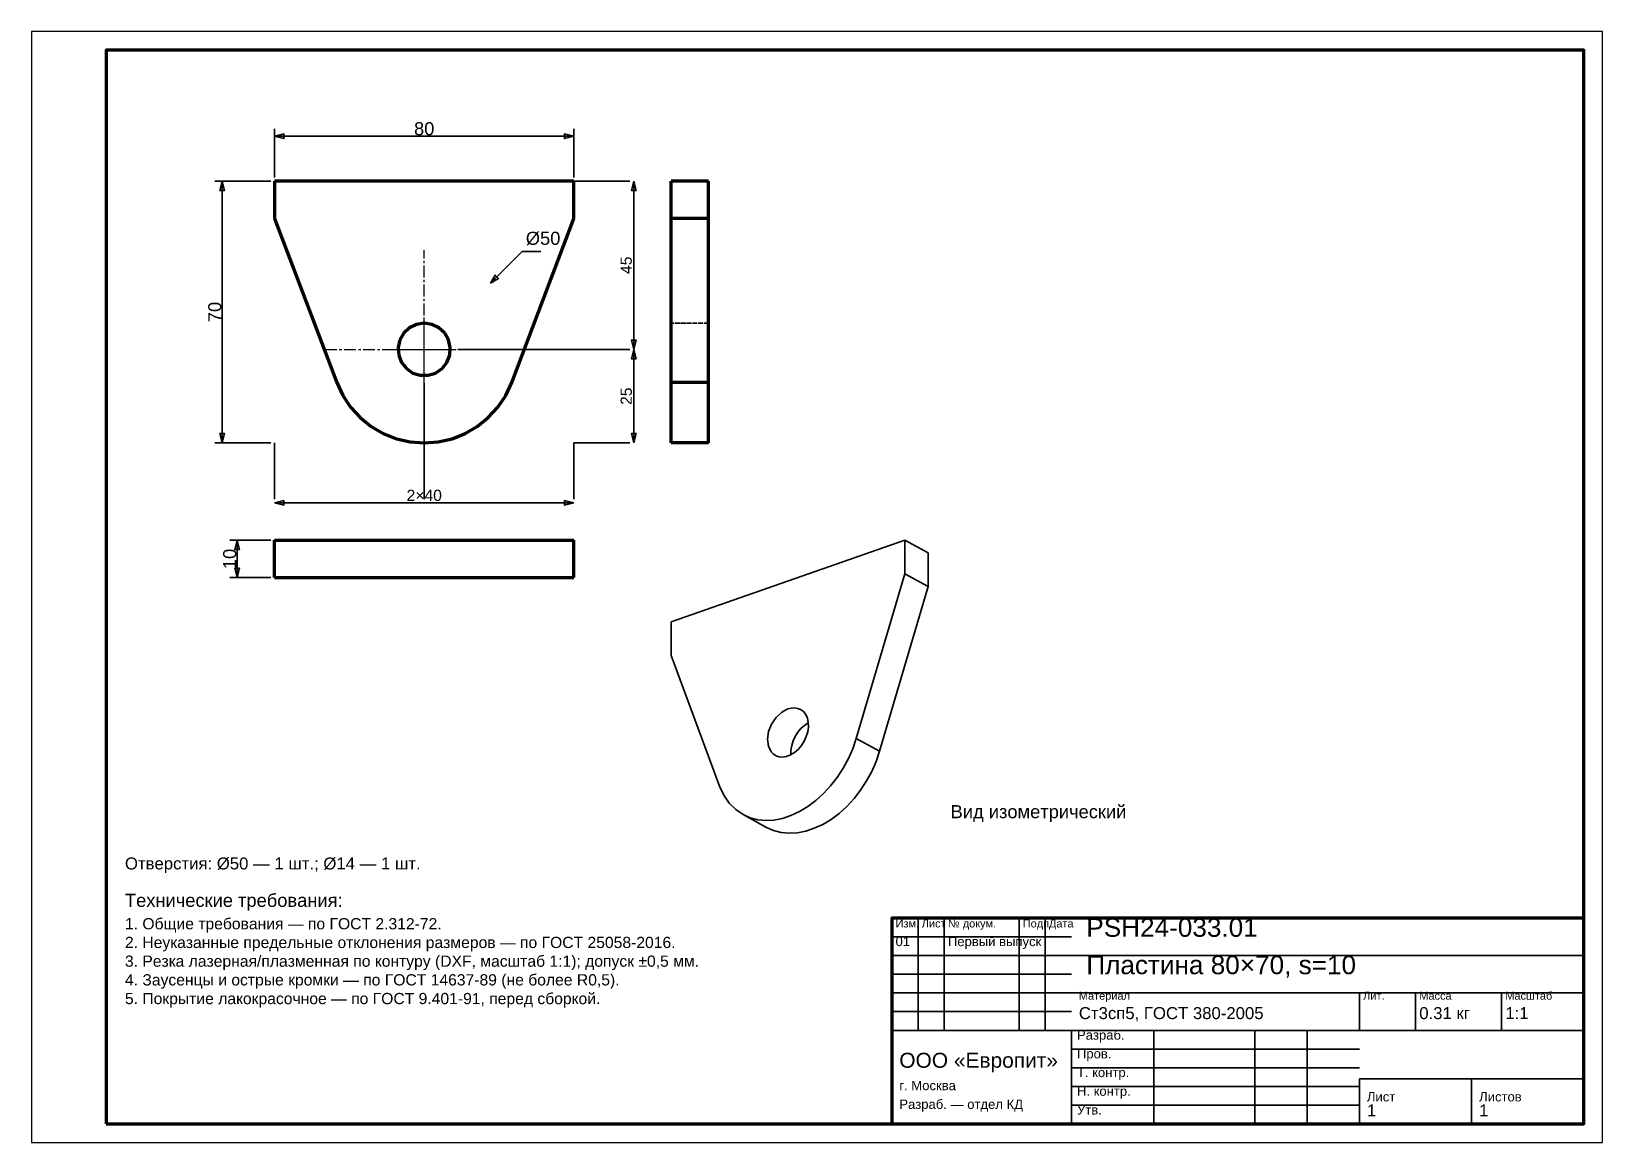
# Model space of a CAD drawing. Header units: millimetres. Extents: x 0 to 420, y 0 to 297.
import ezdxf
from ezdxf.enums import TextEntityAlignment as Align

# ---------------------------------------------------------------- set-up
doc = ezdxf.new("R2010")
doc.units = ezdxf.units.MM
doc.linetypes.add('CENTER', pattern=[5.08, 3.175, -0.635, 0.635, -0.635])
doc.linetypes.add('DASHED', pattern=[1.524, 1.27, -0.254])
doc.styles.add('GOST', font='Arial')

msp = doc.modelspace()

# ---------------------------------------------------------------- linework, layer by layer
at = {"color": 7, "lineweight": 35}
for p, q in [((65, 258), (65, 271)), ((65, 269), (145, 269)), ((145, 258), (145, 271)), ((64, 257), (49, 257)), ((51, 187), (51, 257)), ((145, 257), (160, 257)), ((160, 257), (159, 257)), ((161, 212), (161, 257)), ((122.68, 229.68), (131.16, 238.16)), ((131.16, 238.16), (136.16, 238.16)), ((114, 212), (160, 212)), ((132, 212), (160, 212)), ((160, 212), (159, 212)), ((160, 212), (159, 212)), ((161, 187), (161, 212)), ((105, 203), (105, 172)), ((64, 187), (49, 187)), ((65, 187), (65, 172)), ((105, 185), (105, 172)), ((145, 187), (145, 172)), ((145, 187), (160, 187)), ((160, 187), (159, 187)), ((65, 172), (65, 173)), ((145, 172), (145, 173)), ((65, 171), (145, 171)), ((64, 161), (53, 161)), ((55, 151), (55, 161)), ((64, 151), (53, 151)), ((237, 30), (237, 60)), ((244, 30), (244, 60)), ((264, 30), (264, 60)), ((271, 30), (271, 60)), ((230, 55), (278, 55)), ((230, 50), (278, 50)), ((278, 50), (415, 50)), ((230, 45), (278, 45)), ((230, 40), (278, 40)), ((278, 40), (415, 40)), ((355, 30), (355, 40)), ((370, 30), (370, 40)), ((393, 30), (393, 40)), ((230, 35), (278, 35)), ((230, 30), (278, 30)), ((278, 30), (415, 30)), ((300, 5), (300, 30)), ((327, 5), (327, 30)), ((341, 5), (341, 30)), ((278, 25), (355, 25)), ((278, 20), (355, 20)), ((355, 17), (415, 17)), ((278, 15), (355, 15)), ((278, 10), (355, 10))]:
    msp.add_line(p, q, dxfattribs=at)
at = {"color": 1, "lineweight": 70}
for p, q in [((65, 257), (65, 247)), ((145, 257), (65, 257)), ((145, 247), (145, 257)), ((171, 247), (171, 257)), ((181, 257), (171, 257)), ((181, 247), (181, 257)), ((65, 247), (81.62, 203.14)), ((128.38, 203.14), (145, 247)), ((171, 203.14), (171, 247)), ((181, 247), (171, 247)), ((181, 203.14), (181, 247)), ((102.94, 218.69), (101.06, 217.78)), ((105, 219), (102.94, 218.69)), ((107.06, 218.69), (105, 219)), ((108.94, 217.78), (107.06, 218.69)), ((98.48, 214.56), (98.02, 212.52)), ((99.53, 216.36), (98.48, 214.56)), ((101.06, 217.78), (99.53, 216.36)), ((110.47, 216.36), (108.94, 217.78)), ((111.52, 214.56), (110.47, 216.36)), ((111.98, 212.52), (111.52, 214.56)), ((98.02, 212.52), (98.18, 210.44)), ((98.18, 210.44), (98.94, 208.5)), ((111.06, 208.5), (111.82, 210.44)), ((111.82, 210.44), (111.98, 212.52)), ((98.94, 208.5), (100.24, 206.87)), ((100.24, 206.87), (101.96, 205.69)), ((108.04, 205.69), (109.76, 206.87)), ((109.76, 206.87), (111.06, 208.5)), ((81.62, 203.14), (83.22, 199.72)), ((101.96, 205.69), (103.96, 205.08)), ((103.96, 205.08), (106.04, 205.08)), ((106.04, 205.08), (108.04, 205.69)), ((126.78, 199.72), (128.38, 203.14)), ((171, 201.16), (171, 203.14)), ((181, 203.14), (171, 203.14)), ((181, 201.16), (181, 203.14)), ((83.22, 199.72), (85.32, 196.59)), ((124.68, 196.59), (126.78, 199.72)), ((171, 199.26), (171, 201.16)), ((171, 197.45), (171, 199.26)), ((171, 195.75), (171, 197.45)), ((181, 199.26), (181, 201.16)), ((181, 197.45), (181, 199.26)), ((181, 195.75), (181, 197.45)), ((85.32, 196.59), (87.86, 193.8)), ((87.86, 193.8), (90.8, 191.43)), ((119.2, 191.43), (122.14, 193.8)), ((122.14, 193.8), (124.68, 196.59)), ((171, 194.17), (171, 195.75)), ((171, 192.73), (171, 194.17)), ((181, 194.17), (181, 195.75)), ((181, 192.73), (181, 194.17)), ((90.8, 191.43), (94.05, 189.52)), ((94.05, 189.52), (97.56, 188.13)), ((112.44, 188.13), (115.95, 189.52)), ((115.95, 189.52), (119.2, 191.43)), ((171, 191.43), (171, 192.73)), ((171, 190.28), (171, 191.43)), ((171, 189.29), (171, 190.28)), ((171, 188.48), (171, 189.29)), ((181, 191.43), (181, 192.73)), ((181, 190.28), (181, 191.43)), ((181, 189.29), (181, 190.28)), ((181, 188.48), (181, 189.29)), ((97.56, 188.13), (101.24, 187.28)), ((101.24, 187.28), (105, 187)), ((105, 187), (108.76, 187.28)), ((108.76, 187.28), (112.44, 188.13)), ((171, 187.83), (171, 188.48)), ((171, 187.37), (171, 187.83)), ((171, 187.09), (171, 187.37)), ((171, 187), (171, 187.09)), ((181, 187), (171, 187)), ((181, 187.83), (181, 188.48)), ((181, 187.37), (181, 187.83)), ((181, 187.09), (181, 187.37)), ((181, 187), (181, 187.09)), ((65, 151), (65, 161)), ((65, 161), (145, 161)), ((145, 151), (145, 161)), ((65, 151), (145, 151))]:
    msp.add_line(p, q, dxfattribs=at)
at = {"color": 5, "linetype": 'DASHED', "lineweight": 35}
for p, q in [((65, 257), (65, 247)), ((145, 257), (65, 257)), ((145, 247), (145, 257)), ((171, 257), (171, 247)), ((181, 257), (171, 257)), ((181, 257), (181, 247)), ((65, 247), (81.62, 203.14)), ((128.38, 203.14), (145, 247)), ((181, 247), (171, 247)), ((171, 247), (171, 203.14)), ((181, 247), (181, 203.14)), ((101.06, 217.78), (102.94, 218.69)), ((102.94, 218.69), (105, 219)), ((105, 219), (107.06, 218.69)), ((107.06, 218.69), (108.94, 217.78)), ((181, 219), (171, 219)), ((171, 219), (171, 218.82)), ((171, 218.82), (171, 219)), ((171, 218.82), (171, 218.31)), ((171, 218.31), (171, 218.82)), ((181, 219), (181, 218.82)), ((181, 218.82), (181, 219)), ((181, 218.82), (181, 218.31)), ((181, 218.31), (181, 218.82)), ((98.02, 212.52), (98.48, 214.56)), ((98.48, 214.56), (99.53, 216.36)), ((99.53, 216.36), (101.06, 217.78)), ((108.94, 217.78), (110.47, 216.36)), ((110.47, 216.36), (111.52, 214.56)), ((111.52, 214.56), (111.98, 212.52)), ((171, 218.31), (171, 217.47)), ((171, 217.47), (171, 218.31)), ((171, 217.47), (171, 216.36)), ((171, 216.36), (171, 217.47)), ((171, 216.36), (171, 215.04)), ((171, 215.04), (171, 216.36)), ((171, 215.04), (171, 213.56)), ((171, 213.56), (171, 215.04)), ((181, 218.31), (181, 217.47)), ((181, 217.47), (181, 218.31)), ((181, 217.47), (181, 216.36)), ((181, 216.36), (181, 217.47)), ((181, 216.36), (181, 215.04)), ((181, 215.04), (181, 216.36)), ((181, 215.04), (181, 213.56)), ((181, 213.56), (181, 215.04)), ((98.18, 210.44), (98.02, 212.52)), ((98.94, 208.5), (98.18, 210.44)), ((111.82, 210.44), (111.06, 208.5)), ((111.98, 212.52), (111.82, 210.44)), ((171, 213.56), (171, 212)), ((171, 212), (171, 213.56)), ((171, 212), (171, 210.44)), ((171, 210.44), (171, 212)), ((171, 210.44), (171, 208.96)), ((171, 208.96), (171, 210.44)), ((181, 213.56), (181, 212)), ((181, 212), (181, 213.56)), ((181, 212), (181, 210.44)), ((181, 210.44), (181, 212)), ((181, 210.44), (181, 208.96)), ((181, 208.96), (181, 210.44)), ((100.24, 206.87), (98.94, 208.5)), ((101.96, 205.69), (100.24, 206.87)), ((109.76, 206.87), (108.04, 205.69)), ((111.06, 208.5), (109.76, 206.87)), ((171, 208.96), (171, 207.64)), ((171, 207.64), (171, 208.96)), ((171, 207.64), (171, 206.53)), ((171, 206.53), (171, 207.64)), ((171, 206.53), (171, 205.69)), ((171, 205.69), (171, 206.53)), ((181, 208.96), (181, 207.64)), ((181, 207.64), (181, 208.96)), ((181, 207.64), (181, 206.53)), ((181, 206.53), (181, 207.64)), ((181, 206.53), (181, 205.69)), ((181, 205.69), (181, 206.53)), ((81.62, 203.14), (83.22, 199.72)), ((103.96, 205.08), (101.96, 205.69)), ((106.04, 205.08), (103.96, 205.08)), ((108.04, 205.69), (106.04, 205.08)), ((126.78, 199.72), (128.38, 203.14)), ((171, 205.69), (171, 205.18)), ((171, 205.18), (171, 205.69)), ((171, 205.18), (171, 205)), ((171, 205), (171, 205.18)), ((171, 203.14), (171, 201.16)), ((181, 205.69), (181, 205.18)), ((181, 205.18), (181, 205.69)), ((181, 205.18), (181, 205)), ((181, 205), (181, 205.18)), ((181, 203.14), (181, 201.16)), ((83.22, 199.72), (85.32, 196.59)), ((124.68, 196.59), (126.78, 199.72)), ((171, 201.16), (171, 199.26)), ((171, 199.26), (171, 197.45)), ((171, 197.45), (171, 195.75)), ((181, 201.16), (181, 199.26)), ((181, 199.26), (181, 197.45)), ((181, 197.45), (181, 195.75)), ((85.32, 196.59), (87.86, 193.8)), ((87.86, 193.8), (90.8, 191.43)), ((119.2, 191.43), (122.14, 193.8)), ((122.14, 193.8), (124.68, 196.59)), ((171, 195.75), (171, 194.17)), ((171, 194.17), (171, 192.73)), ((181, 195.75), (181, 194.17)), ((181, 194.17), (181, 192.73)), ((90.8, 191.43), (94.05, 189.52)), ((94.05, 189.52), (97.56, 188.13)), ((112.44, 188.13), (115.95, 189.52)), ((115.95, 189.52), (119.2, 191.43)), ((171, 192.73), (171, 191.43)), ((171, 191.43), (171, 190.28)), ((171, 190.28), (171, 189.29)), ((171, 189.29), (171, 188.48)), ((181, 192.73), (181, 191.43)), ((181, 191.43), (181, 190.28)), ((181, 190.28), (181, 189.29)), ((181, 189.29), (181, 188.48)), ((97.56, 188.13), (101.24, 187.28)), ((101.24, 187.28), (105, 187)), ((105, 187), (108.76, 187.28)), ((108.76, 187.28), (112.44, 188.13)), ((171, 188.48), (171, 187.83)), ((171, 187.83), (171, 187.37)), ((171, 187.37), (171, 187.09)), ((171, 187.09), (171, 187)), ((181, 188.48), (181, 187.83)), ((181, 187.83), (181, 187.37)), ((181, 187.37), (181, 187.09)), ((181, 187.09), (181, 187)), ((81.62, 161), (65, 161)), ((65, 151), (65, 161)), ((83.49, 161), (81.62, 161)), ((86, 161), (83.49, 161)), ((89.08, 161), (86, 161)), ((92.62, 161), (89.08, 161)), ((96.54, 161), (92.62, 161)), ((100.71, 161), (96.54, 161)), ((98.18, 161), (98, 161)), ((98, 161), (98.04, 161)), ((98.04, 161), (98.18, 161)), ((98.69, 161), (98.18, 161)), ((98.18, 161), (98.39, 161)), ((98.39, 161), (98.69, 161)), ((99.53, 161), (98.69, 161)), ((98.69, 161), (99.07, 161)), ((99.07, 161), (99.53, 161)), ((100.64, 161), (99.53, 161)), ((99.53, 161), (100.05, 161)), ((100.05, 161), (100.64, 161)), ((101.96, 161), (100.64, 161)), ((100.64, 161), (101.28, 161)), ((105, 161), (100.71, 161)), ((101.28, 161), (101.96, 161)), ((103.44, 161), (101.96, 161)), ((101.96, 161), (102.69, 161)), ((102.69, 161), (103.44, 161)), ((105, 161), (103.44, 161)), ((103.44, 161), (104.22, 161)), ((104.22, 161), (105, 161)), ((105, 161), (105.78, 161)), ((106.56, 161), (105, 161)), ((109.29, 161), (105, 161)), ((105.78, 161), (106.56, 161)), ((106.56, 161), (107.31, 161)), ((108.04, 161), (106.56, 161)), ((107.31, 161), (108.04, 161)), ((108.04, 161), (108.72, 161)), ((109.36, 161), (108.04, 161)), ((108.72, 161), (109.36, 161)), ((113.46, 161), (109.29, 161)), ((109.36, 161), (109.95, 161)), ((110.47, 161), (109.36, 161)), ((109.95, 161), (110.47, 161)), ((110.47, 161), (110.93, 161)), ((111.31, 161), (110.47, 161)), ((110.93, 161), (111.31, 161)), ((111.31, 161), (111.61, 161)), ((111.82, 161), (111.31, 161)), ((111.61, 161), (111.82, 161)), ((111.82, 161), (111.96, 161)), ((112, 161), (111.82, 161)), ((111.96, 161), (112, 161)), ((117.38, 161), (113.46, 161)), ((120.92, 161), (117.38, 161)), ((124, 161), (120.92, 161)), ((126.51, 161), (124, 161)), ((128.38, 161), (126.51, 161)), ((145, 161), (128.38, 161)), ((145, 151), (145, 161)), ((81.62, 151), (65, 151)), ((83.49, 151), (81.62, 151)), ((86, 151), (83.49, 151)), ((89.08, 151), (86, 151)), ((92.62, 151), (89.08, 151)), ((96.54, 151), (92.62, 151)), ((100.71, 151), (96.54, 151)), ((98.04, 151), (98, 151)), ((98, 151), (98.18, 151)), ((98.18, 151), (98.04, 151)), ((98.39, 151), (98.18, 151)), ((98.18, 151), (98.69, 151)), ((98.69, 151), (98.39, 151)), ((99.07, 151), (98.69, 151)), ((98.69, 151), (99.53, 151)), ((99.53, 151), (99.07, 151)), ((100.05, 151), (99.53, 151)), ((99.53, 151), (100.64, 151)), ((100.64, 151), (100.05, 151)), ((101.28, 151), (100.64, 151)), ((100.64, 151), (101.96, 151)), ((105, 151), (100.71, 151)), ((101.96, 151), (101.28, 151)), ((102.69, 151), (101.96, 151)), ((101.96, 151), (103.44, 151)), ((103.44, 151), (102.69, 151)), ((104.22, 151), (103.44, 151)), ((103.44, 151), (105, 151)), ((105, 151), (104.22, 151)), ((105, 151), (106.56, 151)), ((105.78, 151), (105, 151)), ((109.29, 151), (105, 151)), ((106.56, 151), (105.78, 151)), ((106.56, 151), (108.04, 151)), ((107.31, 151), (106.56, 151)), ((108.04, 151), (107.31, 151)), ((108.04, 151), (109.36, 151)), ((108.72, 151), (108.04, 151)), ((109.36, 151), (108.72, 151)), ((113.46, 151), (109.29, 151)), ((109.36, 151), (110.47, 151)), ((109.95, 151), (109.36, 151)), ((110.47, 151), (109.95, 151)), ((110.47, 151), (111.31, 151)), ((110.93, 151), (110.47, 151)), ((111.31, 151), (110.93, 151)), ((111.31, 151), (111.82, 151)), ((111.61, 151), (111.31, 151)), ((111.82, 151), (111.61, 151)), ((111.82, 151), (112, 151)), ((111.96, 151), (111.82, 151)), ((112, 151), (111.96, 151)), ((117.38, 151), (113.46, 151)), ((120.92, 151), (117.38, 151)), ((124, 151), (120.92, 151)), ((126.51, 151), (124, 151)), ((128.38, 151), (126.51, 151)), ((145, 151), (128.38, 151))]:
    msp.add_line(p, q, dxfattribs=at)
at = {"color": 4, "linetype": 'CENTER', "lineweight": 25}
for p, q in [((105, 185.5), (105, 238.5)), ((105, 203.5), (105, 220.5)), ((78.5, 212), (131.5, 212)), ((96.5, 212), (113.5, 212))]:
    msp.add_line(p, q, dxfattribs=at)
at = {"color": 1, "lineweight": 35}
for p, q in [((171, 139.22), (233.47, 161)), ((233.47, 161), (233.47, 152)), ((233.47, 161), (239.72, 157.6)), ((239.72, 157.6), (239.72, 148.6)), ((233.47, 152), (220.49, 108)), ((233.47, 152), (239.72, 148.6)), ((239.72, 148.6), (226.74, 104.6)), ((171, 130.22), (171, 139.22)), ((183.98, 95.27), (171, 130.22)), ((199.06, 113.63), (197.85, 111.84)), ((200.57, 115.03), (199.06, 113.63)), ((202.23, 115.91), (200.57, 115.03)), ((203.13, 116.14), (202.23, 115.91)), ((204, 116.19), (203.13, 116.14)), ((204.83, 116.06), (204, 116.19)), ((205.58, 115.76), (204.83, 116.06)), ((206.36, 115.18), (205.58, 115.76)), ((206.98, 114.39), (206.36, 115.18)), ((207.42, 113.41), (206.98, 114.39)), ((207.66, 112.29), (207.42, 113.41)), ((197.06, 109.85), (196.77, 107.83)), ((197.85, 111.84), (197.06, 109.85)), ((204.16, 108.56), (204.87, 109.68)), ((204.87, 109.68), (205.72, 110.68)), ((205.72, 110.68), (206.66, 111.51)), ((206.66, 111.51), (207.67, 112.15)), ((207.13, 108.5), (207.51, 109.79)), ((207.51, 109.79), (207.69, 111.07)), ((207.69, 111.07), (207.66, 112.29)), ((196.77, 107.83), (197, 105.98)), ((197, 105.98), (197.73, 104.47)), ((203.04, 104.86), (203.23, 106.1)), ((203.23, 106.1), (203.6, 107.35)), ((203.6, 107.35), (204.16, 108.56)), ((203.97, 104.24), (204.94, 105.08)), ((204.94, 105.08), (205.82, 106.1)), ((205.82, 106.1), (206.56, 107.26)), ((206.56, 107.26), (207.13, 108.5)), ((219.56, 105.28), (218.39, 102.62)), ((220.49, 108), (219.56, 105.28)), ((220.49, 108), (226.74, 104.6)), ((197.73, 104.47), (198.26, 103.9)), ((198.26, 103.9), (198.89, 103.46)), ((198.89, 103.46), (199.79, 103.12)), ((199.79, 103.12), (200.79, 103.03)), ((200.79, 103.03), (201.85, 103.19)), ((201.85, 103.19), (202.92, 103.6)), ((202.92, 103.6), (203.97, 104.24)), ((203.04, 103.66), (203.04, 104.86)), ((218.39, 102.62), (217.01, 100.05)), ((225.81, 101.87), (224.64, 99.21)), ((226.74, 104.6), (225.81, 101.87)), ((215.42, 97.61), (213.65, 95.34)), ((217.01, 100.05), (215.42, 97.61)), ((223.25, 96.65), (221.67, 94.21)), ((224.64, 99.21), (223.25, 96.65)), ((185.1, 92.86), (183.98, 95.27)), ((186.54, 90.76), (185.1, 92.86)), ((211.73, 93.26), (209.68, 91.4)), ((213.65, 95.34), (211.73, 93.26)), ((221.67, 94.21), (219.9, 91.94)), ((188.28, 89.01), (186.54, 90.76)), ((190.28, 87.65), (188.28, 89.01)), ((205.3, 88.46), (203.04, 87.41)), ((207.53, 89.8), (205.3, 88.46)), ((209.68, 91.4), (207.53, 89.8)), ((217.98, 89.86), (215.93, 88)), ((219.9, 91.94), (217.98, 89.86)), ((192.15, 86.82), (190.28, 87.65)), ((190.28, 87.65), (196.52, 84.25)), ((194.17, 86.31), (192.15, 86.82)), ((196.3, 86.1), (194.17, 86.31)), ((198.5, 86.22), (196.3, 86.1)), ((198.4, 83.42), (196.52, 84.25)), ((200.76, 86.66), (198.5, 86.22)), ((203.04, 87.41), (200.76, 86.66)), ((209.28, 84), (207.01, 83.25)), ((211.55, 85.05), (209.28, 84)), ((213.78, 86.39), (211.55, 85.05)), ((215.93, 88), (213.78, 86.39)), ((200.42, 82.9), (198.4, 83.42)), ((202.54, 82.7), (200.42, 82.9)), ((204.75, 82.82), (202.54, 82.7)), ((207.01, 83.25), (204.75, 82.82))]:
    msp.add_line(p, q, dxfattribs=at)
at = {"color": 7, "lineweight": 25}
msp.add_lwpolyline([(0, 0), (420, 0), (420, 297), (0, 297)], close=True, dxfattribs=at)
at = {"color": 7, "lineweight": 70}
for points in [[(20, 5), (415, 5), (415, 292), (20, 292)], [(230, 5), (415, 5), (415, 60), (230, 60)]]:
    msp.add_lwpolyline(points, close=True, dxfattribs=at)
at = {"color": 7, "lineweight": 35}
for points in [[(65, 269), (67.5, 268.38), (67.5, 269.62)], [(145, 269), (142.5, 269.62), (142.5, 268.38)], [(51, 257), (50.38, 254.5), (51.62, 254.5)], [(161, 257), (160.38, 254.5), (161.62, 254.5)], [(122.68, 229.68), (124.89, 231), (124, 231.89)], [(161, 212), (161.62, 214.5), (160.38, 214.5)], [(161, 212), (160.38, 209.5), (161.62, 209.5)], [(51, 187), (51.62, 189.5), (50.38, 189.5)], [(161, 187), (161.62, 189.5), (160.38, 189.5)], [(65, 171), (67.5, 170.38), (67.5, 171.62)], [(145, 171), (142.5, 171.62), (142.5, 170.38)], [(55, 161), (54.38, 158.5), (55.62, 158.5)], [(55, 151), (55.62, 153.5), (54.38, 153.5)], [(230, 5), (278, 5), (278, 30), (230, 30)], [(355, 5), (385, 5), (385, 17), (355, 17)], [(385, 5), (415, 5), (415, 17), (385, 17)]]:
    msp.add_lwpolyline(points, close=True, dxfattribs=at)

# ---------------------------------------------------------------- texts
at = {"color": 7, "style": 'GOST'}
for s, height, p in [('80', 3.5, (105, 271)), ('2×40', 3, (105, 173))]:
    msp.add_text(s, height=height, dxfattribs=at).set_placement(p, align=Align.MIDDLE)
msp.add_text('Ø50', height=3.5, dxfattribs=at).set_placement((132.16, 239.96))
for s, height, p in [('45', 3, (159, 234.5)), ('70', 3.5, (49, 222)), ('25', 3, (159, 199.5)), ('10', 3.5, (53, 156))]:
    msp.add_text(s, height=height, rotation=90, dxfattribs=at).set_placement(p, align=Align.MIDDLE)
at = {"color": 3, "style": 'GOST'}
for s, height, p in [('Вид изометрический', 3.5, (245.72, 86.7)), ('Технические требования:', 3.5, (25, 63)), ('1. Общие требования — по ГОСТ 2.312-72.', 3, (25, 57)), ('Изм.', 2.1, (231, 57.5)), ('Лист', 2.1, (238, 57.5)), ('№ докум.', 2.1, (245, 57.5)), ('Подп.', 2.1, (265, 57.5)), ('Дата', 2.1, (272, 57.5)), ('PSH24-033.01', 5, (282, 55)), ('2. Неуказанные предельные отклонения размеров — по ГОСТ 25058-2016.', 3, (25, 52)), ('01', 2.5, (231, 52.5)), ('Первый выпуск', 2.5, (245, 52.5)), ('3. Резка лазерная/плазменная по контуру (DXF, масштаб 1:1); допуск ±0,5 мм.', 3, (25, 47)), ('Пластина 80×70, s=10', 5, (282, 45)), ('4. Заусенцы и острые кромки — по ГОСТ 14637-89 (не более R0,5).', 3, (25, 42)), ('5. Покрытие лакокрасочное — по ГОСТ 9.401-91, перед сборкой.', 3, (25, 37)), ('Материал', 2.1, (280, 38.2)), ('Лит.', 2.1, (356, 38.2)), ('Масса', 2.1, (371, 38.2)), ('Масштаб', 2.1, (394, 38.2)), ('Ст3сп5, ГОСТ 380-2005', 3.2, (280, 33)), ('0.31 кг', 3.2, (371, 33)), ('1:1', 3.2, (394, 33)), ('Разраб.', 2.5, (279.5, 27.5)), ('ООО «Европит»', 4, (232, 20)), ('Пров.', 2.5, (279.5, 22.5)), ('Т. контр.', 2.5, (279.5, 17.5)), ('г. Москва', 2.5, (232, 14)), ('Н. контр.', 2.5, (279.5, 12.5)), ('Лист', 2.5, (357, 11)), ('Листов', 2.5, (387, 11)), ('Разраб. — отдел КД', 2.5, (232, 9)), ('Утв.', 2.5, (279.5, 7.5)), ('1', 3.2, (357, 7)), ('1', 3.2, (387, 7))]:
    msp.add_text(s, height=height, dxfattribs=at).set_placement(p)
at = {"color": 6, "style": 'GOST'}
msp.add_text('Отверстия: Ø50 — 1 шт.; Ø14 — 1 шт.', height=3.2, dxfattribs=at).set_placement((25, 73))

doc.saveas('drawing.dxf')
